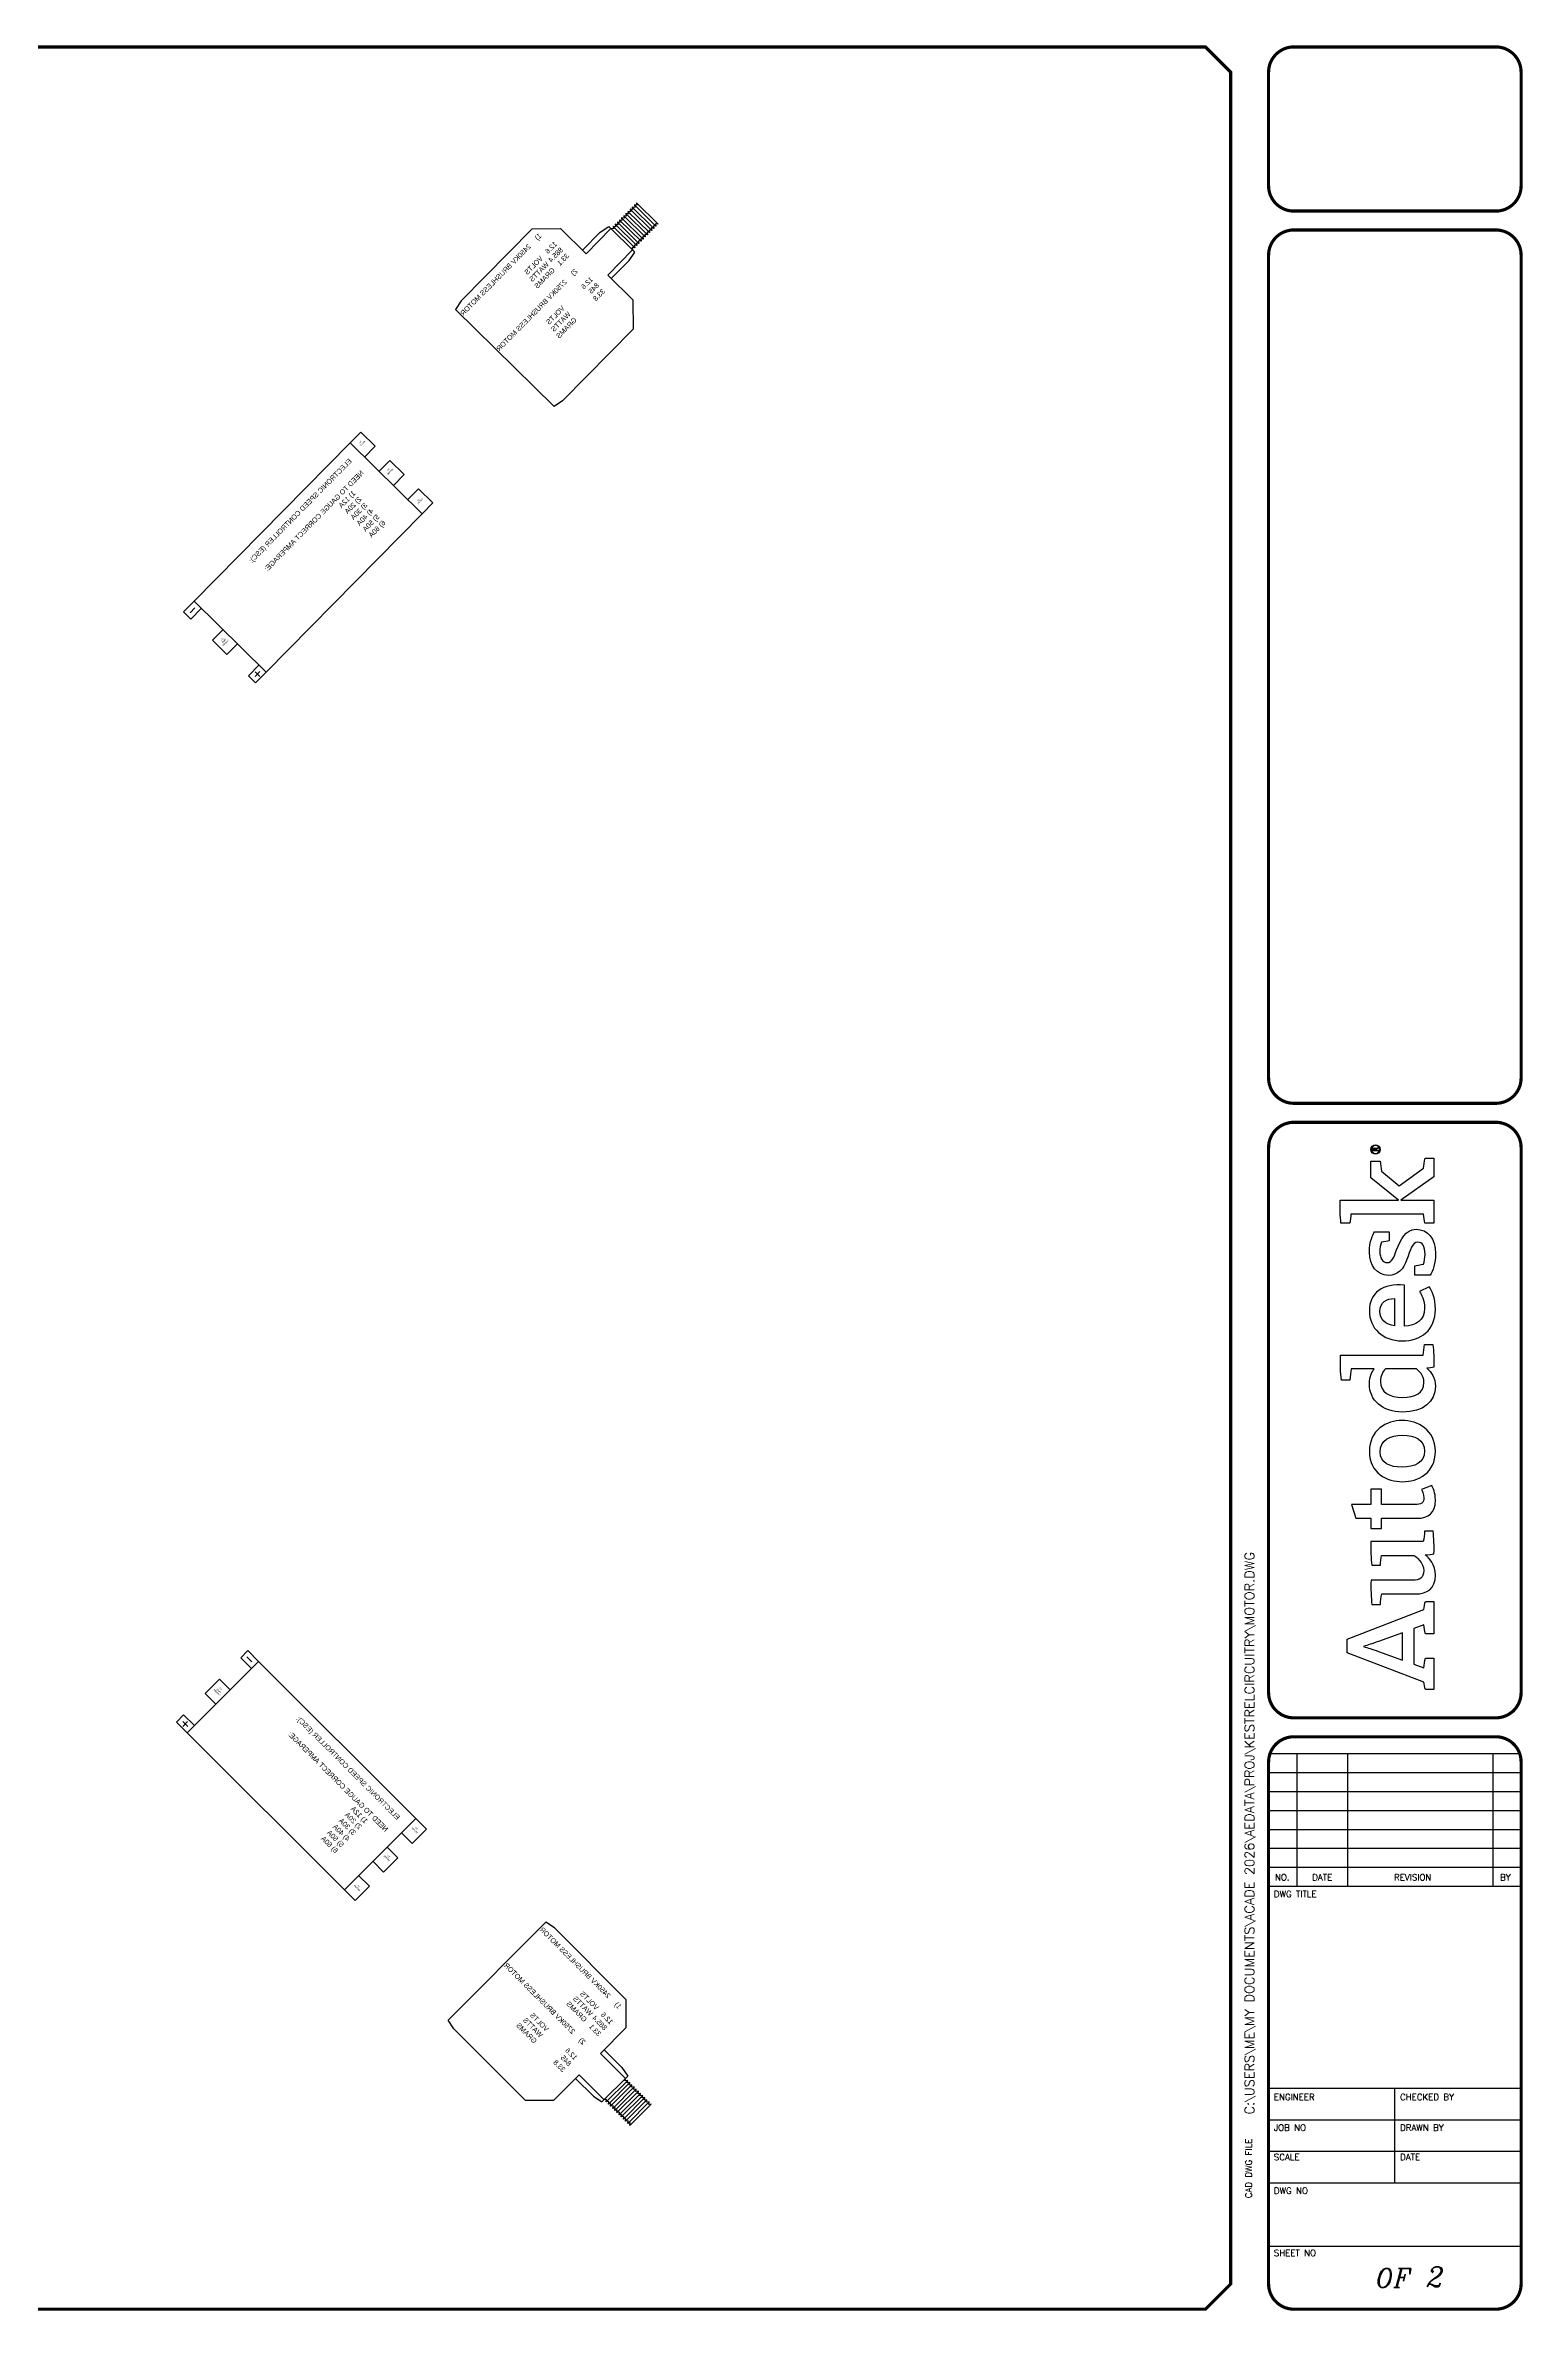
# Model space of a CAD drawing. Header units: inches. Extents: x -1 to 333, y -1 to 223.
# Drawn here: x 187.2 to 333.4, y -1.2 to 223 of the extents above; entities that cross this region are included whole.
import ezdxf
from ezdxf.enums import TextEntityAlignment as Align

# ---------------------------------------------------------------- set-up
doc = ezdxf.new("R2010")
doc.units = ezdxf.units.IN
doc.header["$MEASUREMENT"] = 0
doc.layers.add('LAYER_1', color=160, linetype='Continuous')
doc.layers.add('TITLE', color=7, linetype='Continuous')
doc.styles.add('ITALIC', font='ITALIC')
doc.styles.add('SIMPLEX', font='SIMPLEX')

# ---------------------------------------------------------------- blocks, each defined once
blk = doc.blocks.new('AI9-BLK2')
at = {"layer": 'LAYER_1', "color": 7}
blk.add_circle((0, 0), 2.03, dxfattribs=at)
blk.add_open_spline([(1.73, 0), (1.73, -1.02), (0.99, -1.75), (-0.01, -1.75), (-0.99, -1.75), (-1.73, -1.02), (-1.73, 0), (-1.73, 1.01), (-0.99, 1.75), (-0.01, 1.75), (0.99, 1.75), (1.73, 1.01), (1.73, 0)], degree=3, knots=[0, 0, 0, 0, 1, 1, 1, 2, 2, 2, 3, 3, 3, 4, 4, 4, 4], dxfattribs=at)
blk = doc.blocks.new('AI9-BLK1')
at = {"layer": 'LAYER_1', "color": 7}
for points, knots in [([(0.67, -1.05), (0.67, -1.05), (0.18, -0.36), (0.18, -0.36), (0.09, -0.24), (0.03, -0.15), (-0.06, -0.08), (0.29, -0.04), (0.5, 0.15), (0.5, 0.46), (0.5, 0.77), (0.28, 1.05), (-0.15, 1.05), (-0.15, 1.05), (-0.84, 1.05), (-0.84, 1.05), (-0.84, 1.05), (-0.84, -1.05), (-0.84, -1.05), (-0.84, -1.05), (-0.54, -1.05), (-0.54, -1.05), (-0.54, -1.05), (-0.54, -0.11), (-0.54, -0.11), (-0.37, -0.11), (-0.31, -0.16), (-0.2, -0.31), (-0.2, -0.31), (0.3, -1.05), (0.3, -1.05), (0.3, -1.05), (0.67, -1.05), (0.67, -1.05)], [0, 0, 0, 0, 1, 1, 1, 2, 2, 2, 3, 3, 3, 4, 4, 4, 5, 5, 5, 6, 6, 6, 7, 7, 7, 8, 8, 8, 9, 9, 9, 10, 10, 10, 11, 11, 11, 11]), ([(0.17, 0.46), (0.17, 0.16), (-0.08, 0.13), (-0.32, 0.13), (-0.32, 0.13), (-0.54, 0.13), (-0.54, 0.13), (-0.54, 0.13), (-0.54, 0.79), (-0.54, 0.79), (-0.54, 0.79), (-0.22, 0.79), (-0.22, 0.79), (0.06, 0.79), (0.17, 0.66), (0.17, 0.46)], [0, 0, 0, 0, 1, 1, 1, 2, 2, 2, 3, 3, 3, 4, 4, 4, 5, 5, 5, 5])]:
    blk.add_open_spline(points, degree=3, knots=knots, dxfattribs=at)
blk = doc.blocks.new('LOGO')
for points, knots in [([(147.12, 4.68), (147.07, 5.37), (147.05, 6.12), (147.05, 6.92), (147.05, 6.92), (147.05, 41.08), (147.05, 41.08), (143.39, 41.25), (139.27, 41.02), (136.06, 40.68), (136.06, 40.68), (136.06, 36.96), (136.06, 36.96), (137.72, 36.84), (139.61, 36.61), (140.98, 36.38), (140.98, 36.38), (140.99, 36.38), (140.99, 36.38), (140.99, 36.38), (140.99, 26.2), (140.99, 26.2), (139.96, 27.06), (137.95, 28.38), (134.29, 28.38), (127.26, 28.38), (121.99, 22.6), (121.99, 13.79), (121.99, 4.52), (126.57, -0.69), (133.38, -0.69), (137.1, -0.69), (139.61, 1.09), (141.27, 3.09), (141.33, 2.12), (141.61, 0.63), (141.84, 0), (145.22, -0.17), (148.71, 0.06), (151.68, 0.4), (151.68, 0.4), (151.68, 4.12), (151.68, 4.12), (150.22, 4.23), (148.43, 4.45), (147.12, 4.68)], [0, 0, 0, 0, 1, 1, 1, 2, 2, 2, 3, 3, 3, 4, 4, 4, 5, 5, 5, 6, 6, 6, 7, 7, 7, 8, 8, 8, 9, 9, 9, 10, 10, 10, 11, 11, 11, 12, 12, 12, 13, 13, 13, 14, 14, 14, 15, 15, 15, 15]), ([(229.37, 4.57), (229.37, 4.57), (221.51, 15.23), (221.51, 15.23), (221.51, 15.23), (227.98, 23.01), (227.98, 23.01), (229.35, 23.12), (231.27, 23.34), (232.41, 23.63), (232.41, 23.63), (232.41, 27.69), (232.41, 27.69), (232.41, 27.69), (225.02, 27.69), (225.02, 27.69), (225.02, 27.69), (215.2, 15.61), (215.2, 15.61), (215.2, 15.61), (215.2, 41.19), (215.2, 41.19), (211.84, 41.34), (208.17, 41.17), (205.13, 40.88), (205.13, 40.88), (205.13, 36.94), (205.13, 36.94), (206.54, 36.82), (208.02, 36.64), (209.13, 36.45), (209.13, 36.45), (209.13, 4.51), (209.13, 4.51), (207.75, 4.41), (206.35, 4.21), (205.07, 3.95), (205.07, 3.95), (205.07, 0), (205.07, 0), (205.07, 0), (215.2, 0), (215.2, 0), (215.2, 0), (215.2, 14.46), (215.2, 14.46), (215.2, 14.46), (225.55, 0), (225.55, 0), (225.55, 0), (233.71, 0), (233.71, 0), (233.71, 0), (233.71, 3.82), (233.71, 3.82), (232.17, 4.17), (230.63, 4.4), (229.37, 4.57)], [0, 0, 0, 0, 1, 1, 1, 2, 2, 2, 3, 3, 3, 4, 4, 4, 5, 5, 5, 6, 6, 6, 7, 7, 7, 8, 8, 8, 9, 9, 9, 10, 10, 10, 11, 11, 11, 12, 12, 12, 13, 13, 13, 14, 14, 14, 15, 15, 15, 16, 16, 16, 17, 17, 17, 18, 18, 18, 19, 19, 19, 19]), ([(35.2, 4.35), (35.2, 4.35), (22.07, 38.1), (22.07, 38.1), (22.07, 38.1), (16.08, 38.1), (16.08, 38.1), (16.08, 38.1), (3.2, 4.35), (3.2, 4.35), (2.17, 4.23), (0.92, 4), (0, 3.72), (0, 3.72), (0, 0), (0, 0), (0, 0), (13.72, 0), (13.72, 0), (13.72, 0), (13.72, 3.72), (13.72, 3.72), (12.41, 4), (10.86, 4.29), (9.49, 4.4), (9.49, 4.4), (11.09, 8.81), (11.09, 8.81), (11.09, 8.81), (26.77, 8.81), (26.77, 8.81), (26.77, 8.81), (28.39, 4.35), (28.39, 4.35), (27.02, 4.23), (25.77, 4), (24.51, 3.72), (24.51, 3.72), (24.51, 0), (24.51, 0), (24.51, 0), (38.69, 0), (38.69, 0), (38.69, 0), (38.69, 3.72), (38.69, 3.72), (37.89, 3.95), (36, 4.35), (35.2, 4.35)], [0, 0, 0, 0, 1, 1, 1, 2, 2, 2, 3, 3, 3, 4, 4, 4, 5, 5, 5, 6, 6, 6, 7, 7, 7, 8, 8, 8, 9, 9, 9, 10, 10, 10, 11, 11, 11, 12, 12, 12, 13, 13, 13, 14, 14, 14, 15, 15, 15, 16, 16, 16, 16]), ([(12.84, 13.84), (12.84, 13.84), (16.64, 24.31), (16.64, 24.31), (17.79, 27.46), (18.19, 28.83), (18.82, 30.89), (18.82, 30.89), (18.93, 30.89), (18.93, 30.89), (19.56, 28.89), (19.96, 27.52), (21.1, 24.31), (21.1, 24.31), (24.91, 13.84), (24.91, 13.84), (24.91, 13.84), (12.84, 13.84), (12.84, 13.84)], [0, 0, 0, 0, 1, 1, 1, 2, 2, 2, 3, 3, 3, 4, 4, 4, 5, 5, 5, 6, 6, 6, 6]), ([(70.82, 23.06), (70.82, 23.06), (70.82, 27.69), (70.82, 27.69), (70.82, 27.69), (75.28, 27.69), (75.28, 27.69), (75.28, 27.69), (75.28, 34.33), (75.28, 34.33), (75.28, 34.33), (81.35, 36.24), (81.35, 36.24), (81.35, 36.24), (81.35, 27.69), (81.35, 27.69), (81.35, 27.69), (88.04, 27.69), (88.04, 27.69), (88.04, 27.69), (88.04, 23.06), (88.04, 23.06), (88.04, 23.06), (81.35, 23.06), (81.35, 23.06), (81.35, 23.06), (81.35, 8.35), (81.35, 8.35), (81.35, 5.61), (82.09, 4.35), (84.32, 4.35), (85.98, 4.35), (87.47, 5.15), (87.98, 5.49), (87.98, 5.49), (89.7, 0.92), (89.7, 0.92), (88.67, 0.34), (86.5, -0.69), (83.24, -0.69), (77.57, -0.69), (75.28, 2.4), (75.28, 7.38), (75.28, 7.38), (75.28, 23.06), (75.28, 23.06), (75.28, 23.06), (70.82, 23.06), (70.82, 23.06)], [0, 0, 0, 0, 1, 1, 1, 2, 2, 2, 3, 3, 3, 4, 4, 4, 5, 5, 5, 6, 6, 6, 7, 7, 7, 8, 8, 8, 9, 9, 9, 10, 10, 10, 11, 11, 11, 12, 12, 12, 13, 13, 13, 14, 14, 14, 15, 15, 15, 16, 16, 16, 16]), ([(59.65, -0.06), (59.48, 0.63), (59.2, 2.57), (59.14, 3.83), (57.76, 2), (54.9, -0.74), (50.21, -0.74), (44.21, -0.74), (41.98, 3.15), (41.98, 8.07), (41.98, 8.07), (41.98, 22.94), (41.98, 22.94), (40.6, 23.17), (38.77, 23.4), (37.34, 23.51), (37.34, 23.51), (37.34, 27.29), (37.34, 27.29), (40.32, 27.57), (44.38, 27.8), (48.04, 27.63), (48.04, 27.63), (48.04, 9.33), (48.04, 9.33), (48.04, 6.24), (49.13, 4.46), (52.27, 4.46), (55.76, 4.46), (58.39, 7.89), (58.97, 8.64), (58.97, 8.64), (58.97, 23), (58.97, 23), (57.76, 23.17), (56.05, 23.4), (54.62, 23.51), (54.62, 23.51), (54.62, 27.29), (54.62, 27.29), (57.59, 27.69), (61.54, 27.8), (65.03, 27.69), (65.03, 27.69), (65.03, 4.63), (65.03, 4.63), (66.35, 4.4), (68.12, 4.18), (69.61, 4.06), (69.61, 4.06), (69.61, 0.34), (69.61, 0.34), (66.69, 0), (62.97, -0.23), (59.65, -0.06)], [0, 0, 0, 0, 1, 1, 1, 2, 2, 2, 3, 3, 3, 4, 4, 4, 5, 5, 5, 6, 6, 6, 7, 7, 7, 8, 8, 8, 9, 9, 9, 10, 10, 10, 11, 11, 11, 12, 12, 12, 13, 13, 13, 14, 14, 14, 15, 15, 15, 16, 16, 16, 17, 17, 17, 18, 18, 18, 18]), ([(104.75, -0.69), (95.2, -0.69), (91.36, 6.98), (91.36, 13.79), (91.36, 20.6), (95.08, 28.38), (104.64, 28.38), (114.13, 28.38), (118.31, 20.77), (118.31, 13.96), (118.31, 7.21), (114.25, -0.69), (104.75, -0.69)], [0, 0, 0, 0, 1, 1, 1, 2, 2, 2, 3, 3, 3, 4, 4, 4, 4]), ([(104.52, 23.63), (99.6, 23.63), (97.77, 19.45), (97.77, 13.96), (97.77, 8.47), (99.89, 4.12), (104.81, 4.12), (109.78, 4.12), (111.84, 8.24), (111.84, 13.79), (111.84, 19.28), (109.5, 23.63), (104.52, 23.63)], [0, 0, 0, 0, 1, 1, 1, 2, 2, 2, 3, 3, 3, 4, 4, 4, 4]), ([(140.99, 7.61), (140.3, 6.69), (138.18, 4.35), (135.04, 4.35), (130.46, 4.35), (128.46, 8.12), (128.46, 13.84), (128.46, 19.62), (130.92, 23.46), (135.38, 23.46), (138.3, 23.46), (139.9, 22.31), (140.99, 21.34), (140.99, 21.34), (140.99, 7.61), (140.99, 7.61)], [0, 0, 0, 0, 1, 1, 1, 2, 2, 2, 3, 3, 3, 4, 4, 4, 5, 5, 5, 5]), ([(167.59, 4.06), (171.42, 4.06), (173.77, 5.49), (175.03, 6.24), (175.03, 6.24), (177.14, 2.06), (177.14, 2.06), (175.54, 1.09), (172.57, -0.69), (167.19, -0.69), (158.15, -0.69), (153.35, 5.49), (153.35, 14.02), (153.35, 22.48), (158.9, 28.38), (166.45, 28.38), (174.57, 28.38), (178.75, 22.48), (177.89, 12.93), (177.89, 12.93), (159.75, 12.93), (159.75, 12.93), (160.04, 7.89), (162.33, 4.06), (167.59, 4.06)], [0, 0, 0, 0, 1, 1, 1, 2, 2, 2, 3, 3, 3, 4, 4, 4, 5, 5, 5, 6, 6, 6, 7, 7, 7, 8, 8, 8, 8]), ([(172, 17.28), (171.88, 20.77), (170.39, 23.74), (166.33, 23.74), (162.61, 23.74), (160.55, 21.22), (159.92, 17.28), (159.92, 17.28), (172, 17.28), (172, 17.28)], [0, 0, 0, 0, 1, 1, 1, 2, 2, 2, 3, 3, 3, 3]), ([(193.34, 16.37), (190.23, 17.59), (187.77, 18.32), (187.77, 20.51), (187.77, 22.57), (189.85, 23.75), (192.61, 23.75), (194.13, 23.75), (195.63, 23.45), (196.75, 23.05), (196.92, 21.88), (197.07, 20.09), (197.32, 19.59), (197.32, 19.59), (201.33, 19.59), (201.33, 19.59), (201.33, 19.59), (201.33, 26.12), (201.33, 26.12), (200.23, 26.79), (197.13, 28.37), (192.35, 28.37), (186.46, 28.37), (182.17, 24.96), (182.17, 20.07), (182.17, 15.66), (184.93, 13.39), (189.13, 11.89), (193.39, 10.37), (196.74, 9.33), (196.74, 7.16), (196.74, 5.06), (194.96, 3.86), (191.41, 3.86), (189.95, 3.86), (188.14, 4.14), (187.03, 4.55), (186.85, 5.85), (186.59, 7.84), (186.3, 8.37), (186.3, 8.37), (182.29, 8.37), (182.29, 8.37), (182.29, 8.37), (182.29, 1.6), (182.29, 1.6), (182.29, 1.6), (182.29, 1.6), (182.29, 1.6), (184.06, 0.46), (187.46, -0.76), (191.78, -0.76), (198.3, -0.76), (202.45, 2.57), (202.45, 7.83), (202.45, 12.53), (197.83, 14.62), (193.34, 16.37)], [0, 0, 0, 0, 1, 1, 1, 2, 2, 2, 3, 3, 3, 4, 4, 4, 5, 5, 5, 6, 6, 6, 7, 7, 7, 8, 8, 8, 9, 9, 9, 10, 10, 10, 11, 11, 11, 12, 12, 12, 13, 13, 13, 14, 14, 14, 15, 15, 15, 16, 16, 16, 17, 17, 17, 18, 18, 18, 19, 19, 19, 19])]:
    blk.add_open_spline(points, degree=3, knots=knots)
for name, p in [('AI9-BLK2', (237.56, 25.66)), ('AI9-BLK1', (237.76, 25.67))]:
    blk.add_blockref(name, p)
blk = doc.blocks.new('NO_NUM_acade_title')
at = {"layer": 'TITLE'}
for p, q in [((30.594, 22.177), (30.594, 20.781)), ((30.969, 5.531), (33.469, 5.531)), ((31.25, 5.531), (31.25, 4.219)), ((31.75, 5.531), (31.75, 4.219)), ((33.188, 5.531), (33.188, 4.219)), ((30.969, 5.344), (33.469, 5.344)), ((30.969, 5.156), (33.469, 5.156)), ((30.969, 4.969), (33.469, 4.969)), ((30.969, 4.781), (33.469, 4.781)), ((30.969, 4.594), (33.469, 4.594)), ((30.969, 4.406), (33.469, 4.406)), ((30.969, 4.219), (33.469, 4.219)), ((30.594, 0.281), (30.594, 2.214)), ((30.969, 2.219), (33.469, 2.219)), ((32.219, 1.281), (32.219, 2.219)), ((30.969, 1.906), (33.469, 1.906)), ((30.969, 1.594), (33.469, 1.594)), ((30.969, 1.281), (33.469, 1.281)), ((30.969, 0.656), (33.469, 0.656))]:
    blk.add_line(p, q, dxfattribs=at)
at = {"layer": 'TITLE', "const_width": 0.0312}
blk.add_lwpolyline([(30.594, 0.281), (30.594, 22.177), (30.344, 22.427), (0.281, 22.427), (0.031, 22.177), (0.031, 0.281), (0.281, 0.031), (30.344, 0.031)], close=True, dxfattribs=at)
for points in [[(31.219, 22.427, 0.414214), (30.969, 22.177, 0.414214)], [(33.469, 22.177, 0.414214), (33.219, 22.427, 0.414214)], [(30.969, 21.052, 0.414214), (31.219, 20.802, 0.414214)], [(33.219, 20.802, 0.414214), (33.469, 21.052, 0.414214)], [(31.219, 20.615, 0.414214), (30.969, 20.365, 0.414214)], [(33.469, 20.365, 0.414214), (33.219, 20.615, 0.414214)], [(30.969, 12.219, 0.414214), (31.219, 11.969, 0.414214)], [(33.219, 11.969, 0.414214), (33.469, 12.219, 0.414214)], [(31.219, 11.781, 0.414214), (30.969, 11.531, 0.414214)], [(33.469, 11.531, 0.414214), (33.219, 11.781, 0.414214)], [(30.969, 6.135, 0.414214), (31.219, 5.885, 0.414214)], [(33.219, 5.885, 0.414214), (33.469, 6.135, 0.414214)], [(31.219, 5.698, 0.414214), (30.969, 5.448, 0.414214)], [(33.469, 5.448, 0.414214), (33.219, 5.698, 0.414214)], [(30.969, 0.281, 0.414214), (31.219, 0.031, 0.414214)], [(33.219, 0.031, 0.414214), (33.469, 0.281, 0.414214)]]:
    blk.add_lwpolyline(points, format="xyb", dxfattribs=at)
for points in [[(33.219, 22.427), (31.219, 22.427)], [(30.969, 22.177), (30.969, 21.052)], [(33.469, 22.177), (33.469, 21.052)], [(33.219, 20.802), (31.219, 20.802)], [(33.219, 20.615), (31.219, 20.615)], [(30.969, 20.365), (30.969, 12.219)], [(33.469, 20.365), (33.469, 12.219)], [(31.219, 11.969), (33.219, 11.969)], [(31.219, 11.781), (33.219, 11.781)], [(31.219, 5.885), (33.219, 5.885)], [(31.219, 5.698), (33.219, 5.698)], [(30.969, 5.448), (30.969, 0.281)], [(33.469, 5.448), (33.469, 0.281)], [(31.219, 0.031), (33.219, 0.031)]]:
    blk.add_lwpolyline(points, dxfattribs=at)
at = {"layer": 'TITLE', "color": 7, "const_width": 0.0312}
for points in [[(30.969, 11.531), (30.969, 6.135)], [(33.469, 11.531), (33.469, 6.135)]]:
    blk.add_lwpolyline(points, dxfattribs=at)
at = {"xscale": 0.02250000000000085, "yscale": 0.02250000000000085, "zscale": 0.02250000000000085, "rotation": 90}
blk.add_blockref('LOGO', (32.605, 6.167), dxfattribs=at)
at = {"layer": 'TITLE', "color": 1}
for s, height, style, p in [('NO.', 0.0625, 'SIMPLEX', (31.104, 4.307)), ('DATE', 0.0625, 'SIMPLEX', (31.5, 4.307)), ('REVISION', 0.0625, 'SIMPLEX', (32.396, 4.307)), ('BY', 0.0625, 'SIMPLEX', (33.313, 4.307)), ('OF', 0.1875, 'ITALIC', (32.208, 0.339))]:
    blk.add_text(s, height=height, dxfattribs=dict(at, style=style)).set_placement(p, align=Align.MIDDLE)
at = {"layer": 'TITLE', "color": 1, "style": 'SIMPLEX'}
for s, p in [('DWG TITLE', (31.021, 4.109)), ('ENGINEER', (31.021, 2.099)), ('CHECKED BY', (32.271, 2.099)), ('JOB NO', (31.021, 1.797)), ('DRAWN BY', (32.271, 1.797)), ('SCALE', (31.021, 1.505)), ('DATE', (32.271, 1.505)), ('DWG NO', (31.021, 1.172)), ('SHEET NO', (31.021, 0.557))]:
    blk.add_text(s, height=0.0625, dxfattribs=at).set_placement(p)
blk.add_text('CAD DWG FILE', height=0.0625, rotation=90, dxfattribs=at).set_placement((30.802, 1.13))
at = {"layer": 'TITLE', "color": 1, "style": 'ITALIC'}
for tag, height, p in [('TITLE#1', 0.125, (32.156, 3.406)), ('TITLE#2', 0.125, (32.156, 3.204)), ('TITLE#3', 0.125, (32.156, 3.001)), ('TITLE#4', 0.125, (32.156, 2.799)), ('DWG#', 0.2, (32.156, 0.826))]:
    blk.add_attdef(tag, text='', height=height, dxfattribs=at).set_placement(p, align=Align.CENTER)
at = {"layer": 'TITLE', "color": 1, "style": 'SIMPLEX'}
blk.add_attdef('CAD#', (30.826, 1.958), '', height=0.0938, rotation=90, dxfattribs=at)
at = {"layer": 'TITLE', "color": 1}
for tag, p, height, style in [('ENGINEER', (31.237, 1.958), 0.0938, 'ITALIC'), ('CHKDBY', (32.424, 1.958), 0.0938, 'ITALIC'), ('JOB#', (31.464, 1.644), 0.0938, 'SIMPLEX'), ('DRAWNBY', (32.494, 1.644), 0.0938, 'ITALIC'), ('SCALE', (31.353, 1.344), 0.0938, 'SIMPLEX'), ('DATE', (32.408, 1.344), 0.0938, 'SIMPLEX'), ('SHTS', (32.532, 0.25), 0.2, 'ITALIC')]:
    blk.add_attdef(tag, p, '', height=height, dxfattribs=dict(at, style=style))
at = {"layer": 'TITLE', "color": 1, "style": 'ITALIC'}
blk.add_attdef('SH#', text='', height=0.2, dxfattribs=at).set_placement((31.881, 0.25), align=Align.RIGHT)
at = {"layer": 'TITLE', "color": 7, "flags": 9}
blk.add_attdef('WD_TB', (31.219, 0.031), '', height=0.125, dxfattribs=at)
blk = doc.blocks.new('Brushless Motor')
for p, q in [((-3.15, 17.06), (-5.15, 15.06)), ((-3.15, 17.06), (6.85, 17.06)), ((6.85, 17.06), (7.85, 16.86)), ((7.85, 16.86), (7.85, 3.16)), ((-5.15, 11.51), (-5.15, 15.06)), ((-12.25, 11.51), (-12.25, 8.51)), ((-12.25, 11.51), (-12.1, 11.31)), ((-12.1, 11.31), (-11.95, 11.51)), ((-11.95, 11.51), (-11.95, 8.51)), ((-11.95, 11.51), (-11.8, 11.31)), ((-11.8, 11.31), (-11.65, 11.51)), ((-11.65, 11.51), (-11.65, 8.51)), ((-11.65, 11.51), (-11.5, 11.31)), ((-11.5, 11.31), (-11.35, 11.51)), ((-11.35, 11.51), (-11.35, 8.51)), ((-11.35, 11.51), (-11.2, 11.31)), ((-11.2, 11.31), (-11.05, 11.51)), ((-11.05, 11.51), (-11.05, 8.51)), ((-11.05, 11.51), (-10.9, 11.31)), ((-10.9, 11.31), (-10.75, 11.51)), ((-10.75, 11.51), (-10.75, 8.51)), ((-10.75, 11.51), (-10.6, 11.31)), ((-10.6, 11.31), (-10.45, 11.51)), ((-10.45, 11.51), (-10.45, 8.51)), ((-10.45, 11.51), (-10.3, 11.31)), ((-10.3, 11.31), (-10.15, 11.51)), ((-10.15, 11.51), (-10.15, 8.51)), ((-10.15, 11.51), (-10, 11.31)), ((-10, 11.31), (-9.85, 11.51)), ((-9.85, 11.51), (-9.85, 8.51)), ((-9.85, 11.51), (-9.7, 11.31)), ((-9.7, 11.31), (-9.55, 11.51)), ((-9.55, 11.51), (-9.55, 8.51)), ((-9.55, 11.51), (-9.4, 11.31)), ((-9.4, 11.31), (-9.25, 11.51)), ((-9.25, 11.51), (-9.25, 8.51)), ((-9.25, 11.51), (-9.1, 11.31)), ((-9.1, 11.31), (-8.95, 11.51)), ((-8.95, 11.51), (-8.95, 8.51)), ((-8.95, 11.51), (-8.8, 11.31)), ((-8.8, 11.31), (-8.65, 11.51)), ((-7.65, 12.01), (-8.65, 11.81)), ((-8.65, 11.81), (-8.65, 8.21)), ((-8.65, 11.51), (-5.15, 11.51)), ((-7.65, 12.01), (-5.15, 12.01)), ((-12.25, 8.51), (-12.1, 8.71)), ((-12.1, 8.71), (-11.95, 8.51)), ((-11.95, 8.51), (-11.8, 8.71)), ((-11.8, 8.71), (-11.65, 8.51)), ((-11.65, 8.51), (-11.5, 8.71)), ((-11.5, 8.71), (-11.35, 8.51)), ((-11.35, 8.51), (-11.2, 8.71)), ((-11.2, 8.71), (-11.05, 8.51)), ((-11.05, 8.51), (-10.9, 8.71)), ((-10.9, 8.71), (-10.75, 8.51)), ((-10.75, 8.51), (-10.6, 8.71)), ((-10.6, 8.71), (-10.45, 8.51)), ((-10.45, 8.51), (-10.3, 8.71)), ((-10.3, 8.71), (-10.15, 8.51)), ((-10.15, 8.51), (-10, 8.71)), ((-10, 8.71), (-9.85, 8.51)), ((-9.85, 8.51), (-9.7, 8.71)), ((-9.7, 8.71), (-9.55, 8.51)), ((-9.55, 8.51), (-9.4, 8.71)), ((-9.4, 8.71), (-9.25, 8.51)), ((-9.25, 8.51), (-9.1, 8.71)), ((-9.1, 8.71), (-8.95, 8.51)), ((-8.95, 8.51), (-8.8, 8.71)), ((-8.8, 8.71), (-8.65, 8.51)), ((-8.65, 8.51), (-5.15, 8.51)), ((-7.65, 8.01), (-8.65, 8.21)), ((-7.65, 8.01), (-5.15, 8.01)), ((-5.15, 8.51), (-5.15, 4.96)), ((-3.15, 2.96), (-5.15, 4.96)), ((-3.15, 2.96), (6.85, 2.96)), ((6.85, 2.96), (7.85, 3.16))]:
    blk.add_line(p, q)
at = {"insert": (-3.82, 16.34), "char_height": 0.5, "attachment_point": 1}
blk.add_mtext_dynamic_manual_height_columns('\\pxi-3,l4,ql,t4;1)^I2450KV BRUSHLESS MOTOR:\\P\\pi0,l0,tz;\\P12.6 ^IVOLTS\\P885.4 ^IWATTS \\P33.1 ^IGRAMS\\P\\P\\pi-3,l4,t4;2)^I2750KV BRUSHLESS MOTOR:\\P\\pi0,l0,tz;\\P12.6^I^IVOLTS\\P845^I^IWATTS \\P33.8^I^IGRAMS', width=10.7759, gutter_width=1, heights=[13.05], dxfattribs=at)
blk = doc.blocks.new('ESC')
for p, q in [((1.38, 30), (-0.12, 30)), ((-0.12, 30), (-0.12, 28)), ((23.38, 30), (24.88, 30)), ((23.83, 29.49), (24.5, 29.49)), ((24.88, 30), (24.88, 29)), ((-0.12, 28), (1.38, 28)), ((24.88, 29), (23.38, 29)), ((1.38, 26), (-0.12, 26)), ((-0.12, 26), (-0.12, 24)), ((23.38, 26), (24.88, 26)), ((24.88, 26), (24.88, 24)), ((-0.12, 24), (1.38, 24)), ((24.88, 24), (23.38, 24)), ((1.38, 22), (-0.12, 22)), ((-0.12, 22), (-0.12, 20)), ((23.38, 21), (24.88, 21)), ((23.79, 20.48), (24.47, 20.48)), ((24.13, 20.81), (24.13, 20.14)), ((24.88, 21), (24.88, 20)), ((-0.12, 20), (1.38, 20)), ((24.88, 20), (23.38, 20))]:
    blk.add_line(p, q)
blk.add_lwpolyline([(1.38, 30), (23.38, 30), (23.38, 20), (1.38, 20)], close=True)
at = {"attachment_point": 1}
for s, width, insert, char_height in [('\\pxqc;TO^JMOTOR', 1.5, (-0.12, 29.41), 0.15), ('ELECTRONIC SPEED CONTROLLER (ESC):^J^JNEED TO GAUGE CORRECT AMPERAGE:^J^I1) 12A\\P^I2) 20A\\P^I3) 30A\\P^I4) 40A\\P^I5) 50A\\P^I6) 60A', 22, (2.57, 29.06), 0.5), ('\\pxqc;TO^JMOTOR', 1.5, (-0.12, 25.5), 0.15), ('\\pxqc;TO^JFlight^JController', 1.5, (23.37, 25.48), 0.15), ('\\pxqc;TO^JMOTOR', 1.5, (-0.12, 21.34), 0.15)]:
    blk.add_mtext_dynamic_manual_height_columns(s, width=width, gutter_width=1, heights=[0], dxfattribs=dict(at, insert=insert, char_height=char_height))

msp = doc.modelspace()

# ---------------------------------------------------------------- block references
ref = msp.add_blockref('NO_NUM_acade_title', (-1.41, -1.41), dxfattribs=dict(xscale=10, yscale=10, zscale=10))
ref.add_attrib('SHTS', '2', (323.91, 1.1), dxfattribs={"layer": 'TITLE', "color": 1, "height": 2, "style": 'ITALIC'})
ref.add_attrib('CAD#', 'C:\\USERS\\ME\\MY DOCUMENTS\\ACADE 2026\\AEDATA\\PROJ\\KESTRELCIRCUITRY\\MOTOR.DWG', (306.85, 18.17), dxfattribs={"layer": 'TITLE', "color": 1, "height": 0.9375, "rotation": 90, "style": 'SIMPLEX'})
at = {"xscale": -1}
for name, p, rotation in [('Brushless Motor', (245.3, 190.63), 45.4206413066025), ('ESC', (239.7, 163.59), 45.4206413066025), ('ESC', (203.61, 25.29), 314.9999999999999), ('Brushless Motor', (230.36, 19.73), 314.9999999999999)]:
    msp.add_blockref(name, p, dxfattribs=dict(at, rotation=rotation))

doc.saveas('drawing.dxf')
